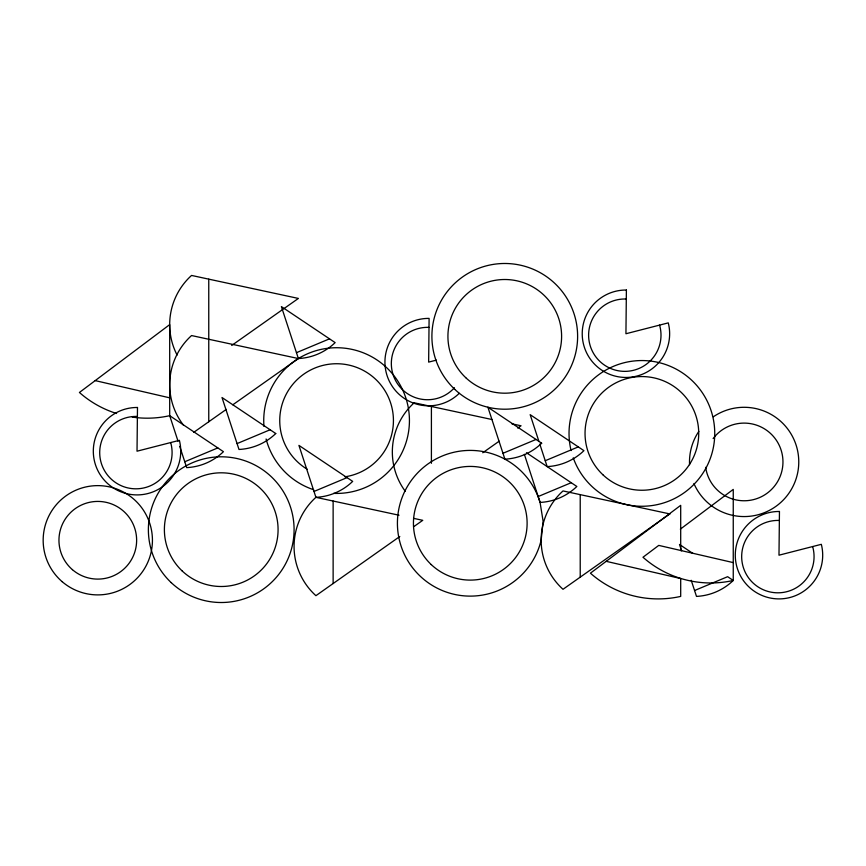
<?xml version="1.0" encoding="UTF-8"?>
<svg xmlns="http://www.w3.org/2000/svg" width="866" height="866" viewBox="0 0 866 866"><rect width="100%" height="100%" fill="white"/><g stroke="black" fill="none" stroke-linecap="round" stroke-linejoin="round"><path stroke-width="1.3" d="M680.351 529.158L733.253 489.398L733.253 580.469A56.918 56.918 0 0 1 696.491 596.403L691.22 580.296M231.709 345.458L298.38 298.434L191.548 275.442A66.249 66.249 0 0 0 177.108 355.092M193.692 432.383L226.243 409.423M232.802 404.801L298.38 358.546A56.918 56.918 0 0 0 335.142 342.611L281.396 306.607L298.38 358.546L191.548 335.553A66.249 66.249 0 0 0 183.495 425.206M482.773 452.766L499.173 441.195M517.749 428.096L521.029 425.78L511.806 423.799M399.8 536.509L315.917 595.678A66.249 66.249 0 0 1 315.917 497.333L298.932 445.395L352.679 481.388A56.918 56.918 0 0 1 315.917 497.333L399.031 515.216M414.013 526.485L422.749 520.325L413.526 518.333M296.464 352.668L329.513 338.833M184.75 461.751L217.81 447.917M237.078 443.587L270.138 429.752M314.001 491.455L347.05 477.621M502.973 453.286L536.032 439.452M545.234 460.723L578.293 446.888M538.165 496.543L571.214 482.708M694.564 590.525L727.624 576.691L733.253 580.469A102.21 102.21 0 0 1 642.983 557.249L658.755 545.396L733.253 562.608M436.41 360.115L428.648 362.107L429.103 318.396A43.711 43.711 0 0 0 388.087 378.41A43.711 43.711 0 0 0 459.229 393.337M492.04 419.534L414.197 402.787A66.249 66.249 0 0 0 405.342 491.39M95.195 380.607L169.693 397.83M606.2 561.33L680.698 578.542L680.698 596.403A102.21 102.21 0 0 1 590.428 573.184L680.698 505.333L680.698 550.592M692.93 553.461L679.507 544.465L681.596 550.863M526.452 452.734L576.843 486.476A56.918 56.918 0 0 1 540.081 502.421A72.852 72.852 0 0 0 426.808 464.793A72.852 72.852 0 0 0 430.196 584.106A72.852 72.852 0 0 0 541.153 540.113L543.101 521.191L540.081 502.421L524.352 454.325M538.955 441.53L530.165 414.662L583.922 450.666A56.918 56.918 0 0 1 547.16 466.601L539.799 444.096M178.06 441.27L169.693 415.68L169.693 324.62L79.423 392.471A102.21 102.21 0 0 0 116.585 413.493M179.738 446.391L186.677 467.618A56.918 56.918 0 0 0 223.439 451.684L169.693 415.68A102.21 102.21 0 0 1 132.292 417.087M580.22 494.638L580.22 577.146M431.409 406.49L431.409 463.299M333.129 501.035L333.129 583.543M208.76 279.144L208.76 421.764M812.633 546.554A36.199 36.199 0 0 1 784.141 592.268A36.199 36.199 0 0 1 741.751 559.025A36.199 36.199 0 0 1 779.357 520.455M713.129 438.542A38.84 38.84 0 0 1 774.745 438.044A38.84 38.84 0 0 1 759.287 497.69A38.84 38.84 0 0 1 705.671 467.315M713.389 416.762A54.645 54.645 0 0 1 791.167 434.126A54.645 54.645 0 0 1 768.889 510.637A54.645 54.645 0 0 1 693.947 483.553M689.563 464.685A54.645 54.645 0 0 1 698.808 431.42M571.084 450.591A72.852 72.852 0 0 1 659.968 362.832A72.852 72.852 0 0 1 695.701 482.514A72.852 72.852 0 0 1 573.249 457.854M659.578 325.107A36.199 36.199 0 0 1 631.087 370.821A36.199 36.199 0 0 1 588.696 337.588A36.199 36.199 0 0 1 626.302 299.019M263.968 426.429A72.852 72.852 0 0 1 333.681 347.786A72.852 72.852 0 0 1 409.434 420.627A72.852 72.852 0 0 1 333.583 493.371M313.633 489.723A72.852 72.852 0 0 1 266.089 438.986M454.455 387.719A36.199 36.199 0 0 1 394.171 377.598A36.199 36.199 0 0 1 429.016 327.38M307.235 469.253A56.842 56.842 0 0 1 298.478 378.399A56.842 56.842 0 0 1 387.99 396.314A56.842 56.842 0 0 1 344.928 476.809M170.667 442.558A36.199 36.199 0 0 1 142.176 488.272A36.199 36.199 0 0 1 99.785 455.029A36.199 36.199 0 0 1 137.391 416.459M137.488 407.485L137.023 451.197L179.37 440.329A43.711 43.711 0 0 1 144.167 494.324A43.711 43.711 0 0 1 93.441 454.542A43.711 43.711 0 0 1 137.488 407.485M626.389 290.034L625.934 333.746L668.271 322.877A43.711 43.711 0 0 1 633.068 376.872A43.711 43.711 0 0 1 582.353 337.101A43.711 43.711 0 0 1 626.389 290.034M779.454 511.481L778.989 555.193L821.325 544.324A43.711 43.711 0 0 1 786.122 598.319A43.711 43.711 0 0 1 735.407 558.538A43.711 43.711 0 0 1 779.454 511.481M669.84 513.928L563.008 589.291A66.249 66.249 0 0 1 563.008 490.935L669.84 513.928M541.661 443.219L487.904 407.226L504.9 459.164A56.918 56.918 0 0 0 541.661 443.219M275.756 433.53L222.01 397.526L238.994 449.465A56.918 56.918 0 0 0 275.756 433.53M602.844 474.72A56.842 56.842 0 0 0 697.184 446.553A56.842 56.842 0 0 0 625.62 378.94A56.842 56.842 0 0 0 602.844 474.72M454.726 389.299A72.852 72.852 0 0 0 575.641 353.198A72.852 72.852 0 0 0 483.91 266.533A72.852 72.852 0 0 0 454.726 389.299M465.724 377.663A56.842 56.842 0 0 0 560.064 349.496A56.842 56.842 0 0 0 488.5 281.883A56.842 56.842 0 0 0 465.724 377.663M431.236 564.578A56.842 56.842 0 0 0 525.575 536.411A56.842 56.842 0 0 0 454.011 468.798A56.842 56.842 0 0 0 431.236 564.578M171.197 582.612A72.852 72.852 0 0 0 292.113 546.5A72.852 72.852 0 0 0 200.392 459.846A72.852 72.852 0 0 0 171.197 582.612M182.196 570.975A56.842 56.842 0 0 0 276.535 542.798A56.842 56.842 0 0 0 204.971 475.185A56.842 56.842 0 0 0 182.196 570.975M72.43 569.676A38.84 38.84 0 0 0 135.951 547.518A38.84 38.84 0 0 0 84.998 503.59A38.84 38.84 0 0 0 72.43 569.676M62.114 581.638A54.645 54.645 0 0 0 151.474 550.473A54.645 54.645 0 0 0 79.791 488.673A54.645 54.645 0 0 0 62.114 581.638"/></g></svg>
